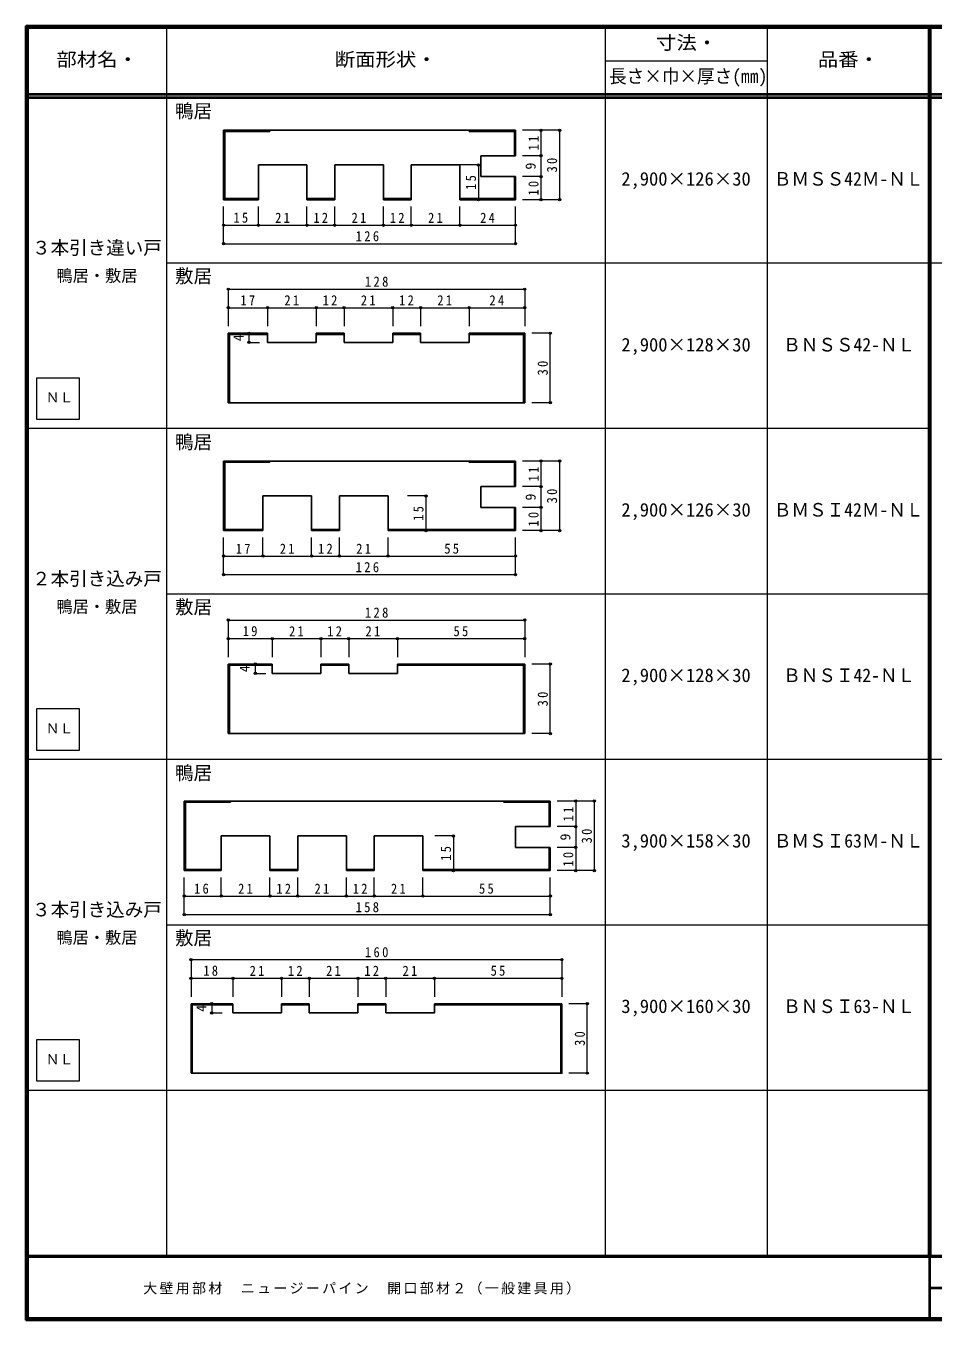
# Model space of a CAD drawing. Units: millimetres at full size, sheet at 1:2; some dimension numbers follow another scale. Extents: x -400 to 380, y -287 to 278.
# Drawn here: x -400 to -8, y -280 to 278 of the extents above; entities that cross this region are included whole.
import ezdxf
from ezdxf.enums import TextEntityAlignment as Align

# ---------------------------------------------------------------- set-up
doc = ezdxf.new("R2010")
doc.units = ezdxf.units.MM
doc.header["$LTSCALE"] = 2
doc.header["$PDMODE"] = 32
doc.header["$PDSIZE"] = 1
for name, color, linetype, lineweight in [('0-4', 3, 'Continuous', 25), ('0-A', 7, 'Continuous', 18), ('0-B', 7, 'Continuous', 9), ('F-1', 6, 'Continuous', 40)]:
    doc.layers.add(name, color=color, linetype=linetype, lineweight=lineweight)
doc.layers.add('F-A', color=7, linetype='Continuous')
doc.styles.add('ＭＳ ゴシック', font='')
doc.styles.get('ＭＳ ゴシック').set_extended_font_data('MS Gothic')

msp = doc.modelspace()

# ---------------------------------------------------------------- linework, layer by layer
at = {"layer": '0-4'}
for p, q in [((-314.667, 233.31), (-314.667, 203.31)), ((-314.667, 233.31), (-188.667, 233.31)), ((-314.667, 232.81), (-294.667, 232.81)), ((-314.167, 233.31), (-314.167, 203.31)), ((-294.667, 233.31), (-294.667, 232.81)), ((-189.167, 233.31), (-189.167, 222.31)), ((-188.667, 233.31), (-188.667, 222.31)), ((-299.667, 218.31), (-278.667, 218.31)), ((-299.667, 218.31), (-299.667, 203.31)), ((-278.667, 218.31), (-278.667, 203.31)), ((-266.667, 218.31), (-245.667, 218.31)), ((-266.667, 218.31), (-266.667, 203.31)), ((-245.667, 218.31), (-245.667, 203.31)), ((-233.667, 218.31), (-212.666, 218.31)), ((-233.667, 218.31), (-233.667, 203.31)), ((-212.667, 218.31), (-212.667, 203.31)), ((-188.667, 222.31), (-203.667, 222.31)), ((-203.667, 222.31), (-203.667, 213.31)), ((-188.667, 213.31), (-203.667, 213.31)), ((-189.167, 213.31), (-189.167, 203.31)), ((-188.667, 213.31), (-188.667, 203.31)), ((-314.667, 203.81), (-299.667, 203.81)), ((-314.667, 203.31), (-299.667, 203.31)), ((-278.667, 203.81), (-266.667, 203.81)), ((-278.667, 203.31), (-266.667, 203.31)), ((-245.667, 203.81), (-233.667, 203.81)), ((-245.667, 203.31), (-233.667, 203.31)), ((-188.667, 203.81), (-212.667, 203.81)), ((-188.667, 203.31), (-212.667, 203.31)), ((-312.667, 115.691), (-312.667, 145.691)), ((-312.667, 145.691), (-295.667, 145.691)), ((-312.167, 115.691), (-312.167, 145.691)), ((-295.667, 141.691), (-295.667, 145.691)), ((-274.667, 141.691), (-274.667, 145.691)), ((-262.667, 145.691), (-274.667, 145.691)), ((-262.667, 141.691), (-262.667, 145.691)), ((-241.667, 141.691), (-241.667, 145.691)), ((-229.667, 145.691), (-241.667, 145.691)), ((-229.667, 141.691), (-229.667, 145.691)), ((-184.667, 145.691), (-208.667, 145.691)), ((-185.167, 115.691), (-185.167, 145.691)), ((-184.667, 115.691), (-184.667, 145.691)), ((-312.667, 145.191), (-295.667, 145.191)), ((-295.667, 141.691), (-274.667, 141.691)), ((-262.667, 145.191), (-274.667, 145.191)), ((-262.667, 141.691), (-241.667, 141.691)), ((-229.667, 145.191), (-241.667, 145.191)), ((-184.667, 145.191), (-208.667, 145.191)), ((-312.667, 115.691), (-184.667, 115.691)), ((-314.667, 90.453), (-314.667, 60.453)), ((-314.667, 90.453), (-188.667, 90.453)), ((-314.667, 89.953), (-294.667, 89.953)), ((-314.167, 90.453), (-314.167, 60.453)), ((-294.667, 90.453), (-294.667, 89.953)), ((-189.167, 90.453), (-189.167, 79.453)), ((-188.667, 90.453), (-188.667, 79.453)), ((-188.667, 79.453), (-203.667, 79.453)), ((-203.667, 79.453), (-203.667, 70.453)), ((-297.667, 75.453), (-276.667, 75.453)), ((-297.667, 75.453), (-297.667, 60.453)), ((-276.667, 75.453), (-276.667, 60.453)), ((-264.667, 75.453), (-243.667, 75.453)), ((-264.667, 75.453), (-264.667, 60.453)), ((-243.667, 75.453), (-243.667, 60.453)), ((-188.667, 70.453), (-203.667, 70.453)), ((-189.167, 70.453), (-189.167, 60.453)), ((-188.667, 70.453), (-188.667, 60.453)), ((-314.667, 60.953), (-297.667, 60.953)), ((-314.667, 60.453), (-297.667, 60.453)), ((-276.667, 60.953), (-264.667, 60.953)), ((-276.667, 60.453), (-264.667, 60.453)), ((-243.667, 60.953), (-188.667, 60.953)), ((-243.667, 60.453), (-188.667, 60.453)), ((-312.667, -27.167), (-312.667, 2.833)), ((-312.667, 2.833), (-293.667, 2.833)), ((-312.667, 2.333), (-293.667, 2.333)), ((-312.167, -27.167), (-312.167, 2.833)), ((-293.667, -1.167), (-293.667, 2.833)), ((-272.667, -1.167), (-272.667, 2.833)), ((-260.667, 2.833), (-272.667, 2.833)), ((-260.667, 2.333), (-272.667, 2.333)), ((-260.667, -1.167), (-260.667, 2.833)), ((-184.667, 2.833), (-239.667, 2.833)), ((-184.667, 2.333), (-239.667, 2.333)), ((-185.167, -27.167), (-185.167, 2.833)), ((-184.667, -27.167), (-184.667, 2.833)), ((-293.667, -1.167), (-272.667, -1.167)), ((-312.667, -27.167), (-184.667, -27.167)), ((-331.667, -56.31), (-331.667, -86.31)), ((-331.667, -56.31), (-173.667, -56.31)), ((-331.667, -56.81), (-311.667, -56.81)), ((-331.167, -56.31), (-331.167, -86.31)), ((-311.667, -56.31), (-311.667, -56.81)), ((-174.167, -56.31), (-174.167, -67.31)), ((-173.667, -56.31), (-173.667, -67.31)), ((-315.667, -71.31), (-294.667, -71.31)), ((-315.667, -71.31), (-315.667, -86.31)), ((-294.667, -71.31), (-294.667, -86.31)), ((-282.667, -71.31), (-261.667, -71.31)), ((-282.667, -71.31), (-282.667, -86.31)), ((-261.667, -71.31), (-261.667, -86.31)), ((-249.667, -71.31), (-228.666, -71.31)), ((-249.667, -71.31), (-249.667, -86.31)), ((-228.667, -71.31), (-228.667, -86.31)), ((-173.667, -67.31), (-188.667, -67.31)), ((-188.667, -67.31), (-188.667, -76.31)), ((-173.667, -76.31), (-188.667, -76.31)), ((-174.167, -76.31), (-174.167, -86.31)), ((-173.667, -76.31), (-173.667, -86.31)), ((-331.667, -85.81), (-315.667, -85.81)), ((-331.667, -86.31), (-315.667, -86.31)), ((-294.667, -85.81), (-282.667, -85.81)), ((-294.667, -86.31), (-282.667, -86.31)), ((-261.667, -85.81), (-249.667, -85.81)), ((-261.667, -86.31), (-249.667, -86.31)), ((-173.667, -85.81), (-228.667, -85.81)), ((-173.667, -86.31), (-228.667, -86.31)), ((-328.667, -173.738), (-328.667, -143.738)), ((-328.667, -143.738), (-310.667, -143.738)), ((-328.667, -144.238), (-310.667, -144.238)), ((-328.167, -173.738), (-328.167, -143.738)), ((-310.667, -147.738), (-310.667, -143.738)), ((-289.667, -147.738), (-289.667, -143.738)), ((-277.667, -143.738), (-289.667, -143.738)), ((-277.667, -144.238), (-289.667, -144.238)), ((-277.667, -147.738), (-277.667, -143.738)), ((-256.667, -147.738), (-256.667, -143.738)), ((-244.667, -143.738), (-256.667, -143.738)), ((-244.667, -144.238), (-256.667, -144.238)), ((-244.667, -147.738), (-244.667, -143.738)), ((-168.667, -143.738), (-223.667, -143.738)), ((-168.667, -144.238), (-223.667, -144.238)), ((-169.167, -173.738), (-169.167, -143.738)), ((-310.667, -147.738), (-289.667, -147.738)), ((-277.667, -147.738), (-256.667, -147.738))]:
    msp.add_line(p, q, dxfattribs=at)
for points in [[(-208.667, 233.31), (-208.667, 232.81), (-188.667, 232.81)], [(-229.667, 141.691), (-208.667, 141.691), (-208.667, 145.691)], [(-208.667, 90.453), (-208.667, 89.953), (-188.667, 89.953)], [(-260.667, -1.167), (-239.667, -1.167), (-239.667, 2.833)], [(-193.667, -56.31), (-193.667, -56.81), (-173.667, -56.81)], [(-328.667, -173.738), (-168.667, -173.738), (-168.667, -143.738)], [(-244.667, -147.738), (-223.667, -147.738), (-223.667, -143.738)]]:
    msp.add_lwpolyline(points, dxfattribs=at)
at = {"layer": '0-A'}
for p, q in [((-395.214, 108.473), (-395.214, 126.473)), ((-395.214, 126.473), (-376.964, 126.473)), ((-395.214, -34.384), (-395.214, -16.384)), ((-395.214, -16.384), (-376.964, -16.384)), ((-395.214, -177.242), (-395.214, -159.242)), ((-395.214, -159.242), (-376.964, -159.242))]:
    msp.add_line(p, q, dxfattribs=at)
for points in [[(-376.964, 126.473), (-376.964, 108.473), (-395.214, 108.473)], [(-376.964, -16.384), (-376.964, -34.384), (-395.214, -34.384)], [(-376.964, -159.242), (-376.964, -177.242), (-395.214, -177.242)]]:
    msp.add_lwpolyline(points, dxfattribs=at)
at = {"layer": '0-B', "color": 4}
for p, q in [((-169.667, 233.31), (-185.667, 233.31)), ((-177.667, 233.31), (-177.667, 203.31)), ((-169.667, 233.31), (-169.667, 203.31)), ((-204.69, 218.31), (-212.666, 218.31)), ((-204.69, 218.31), (-204.69, 203.31)), ((-177.667, 222.31), (-185.667, 222.31)), ((-177.667, 213.31), (-185.667, 213.31)), ((-204.69, 203.31), (-212.666, 203.31)), ((-169.667, 203.31), (-185.667, 203.31)), ((-314.667, 184.31), (-314.667, 200.31)), ((-299.667, 192.31), (-299.667, 200.31)), ((-278.667, 192.31), (-278.667, 200.31)), ((-266.667, 192.31), (-266.667, 200.31)), ((-245.667, 192.31), (-245.667, 200.31)), ((-233.667, 192.31), (-233.667, 200.31)), ((-212.667, 192.31), (-212.667, 200.31)), ((-188.667, 184.31), (-188.667, 200.31)), ((-314.667, 192.31), (-188.667, 192.31)), ((-314.667, 184.31), (-188.667, 184.31)), ((-312.667, 164.691), (-312.667, 148.691)), ((-312.667, 164.691), (-184.667, 164.691)), ((-184.667, 164.691), (-184.667, 148.691)), ((-312.667, 156.691), (-184.667, 156.691)), ((-295.667, 156.691), (-295.667, 148.691)), ((-274.667, 156.691), (-274.667, 148.691)), ((-262.667, 156.691), (-262.667, 148.691)), ((-241.667, 156.691), (-241.667, 148.691)), ((-229.667, 156.691), (-229.667, 148.691)), ((-208.667, 156.691), (-208.667, 148.691)), ((-303.752, 145.691), (-303.752, 141.691)), ((-303.752, 145.691), (-299.217, 145.691)), ((-173.667, 145.691), (-181.667, 145.691)), ((-173.667, 115.691), (-173.667, 145.691)), ((-303.752, 141.691), (-299.217, 141.691)), ((-173.667, 115.691), (-181.667, 115.691)), ((-169.667, 90.453), (-185.667, 90.453)), ((-177.667, 90.453), (-177.667, 60.453)), ((-169.667, 90.453), (-169.667, 60.453)), ((-177.667, 79.453), (-185.667, 79.453)), ((-227.329, 75.453), (-235.306, 75.453)), ((-227.329, 75.453), (-227.329, 60.453)), ((-177.667, 70.453), (-185.667, 70.453)), ((-314.667, 41.453), (-314.667, 57.453)), ((-297.667, 49.453), (-297.667, 57.453)), ((-276.667, 49.453), (-276.667, 57.453)), ((-264.667, 49.453), (-264.667, 57.453)), ((-243.667, 49.453), (-243.667, 57.453)), ((-227.329, 60.453), (-235.306, 60.453)), ((-188.667, 41.453), (-188.667, 57.453)), ((-169.667, 60.453), (-185.667, 60.453)), ((-314.667, 49.453), (-188.667, 49.453)), ((-314.667, 41.453), (-188.667, 41.453)), ((-312.667, 21.833), (-312.667, 5.833)), ((-312.667, 21.833), (-184.667, 21.833)), ((-184.667, 21.833), (-184.667, 5.833)), ((-312.667, 13.833), (-184.667, 13.833)), ((-293.667, 13.833), (-293.667, 5.833)), ((-272.667, 13.833), (-272.667, 5.833)), ((-260.667, 13.833), (-260.667, 5.833)), ((-239.667, 13.833), (-239.667, 5.833)), ((-301.03, 2.833), (-301.03, -1.167)), ((-301.03, 2.833), (-296.496, 2.833)), ((-173.667, 2.833), (-181.667, 2.833)), ((-173.667, -27.167), (-173.667, 2.833)), ((-301.03, -1.167), (-296.496, -1.167)), ((-173.667, -27.167), (-181.667, -27.167)), ((-154.667, -56.31), (-170.667, -56.31)), ((-162.667, -56.31), (-162.667, -86.31)), ((-154.667, -56.31), (-154.667, -86.31)), ((-215.458, -71.31), (-223.434, -71.31)), ((-215.458, -71.31), (-215.458, -86.31)), ((-162.667, -67.31), (-170.667, -67.31)), ((-162.667, -76.31), (-170.667, -76.31)), ((-331.667, -105.31), (-331.667, -89.31)), ((-315.667, -97.31), (-315.667, -89.31)), ((-294.667, -97.31), (-294.667, -89.31)), ((-282.667, -97.31), (-282.667, -89.31)), ((-261.667, -97.31), (-261.667, -89.31)), ((-249.667, -97.31), (-249.667, -89.31)), ((-228.667, -97.31), (-228.667, -89.31)), ((-215.458, -86.31), (-223.434, -86.31)), ((-173.667, -105.31), (-173.667, -89.31)), ((-154.667, -86.31), (-170.667, -86.31)), ((-331.667, -97.31), (-173.667, -97.31)), ((-331.667, -105.31), (-173.667, -105.31)), ((-328.667, -124.738), (-328.667, -140.738)), ((-328.667, -124.738), (-168.667, -124.738)), ((-168.667, -124.738), (-168.667, -140.738)), ((-328.667, -132.738), (-168.667, -132.738)), ((-310.667, -132.738), (-310.667, -140.738)), ((-289.667, -132.738), (-289.667, -140.738)), ((-277.667, -132.738), (-277.667, -140.738)), ((-256.667, -132.738), (-256.667, -140.738)), ((-244.667, -132.738), (-244.667, -140.738)), ((-223.667, -132.738), (-223.667, -140.738)), ((-319.752, -143.738), (-319.752, -147.738)), ((-319.752, -143.738), (-315.217, -143.738)), ((-157.667, -143.738), (-165.667, -143.738)), ((-157.667, -173.738), (-157.667, -143.738)), ((-319.752, -147.738), (-315.217, -147.738)), ((-157.667, -173.738), (-165.667, -173.738))]:
    msp.add_line(p, q, dxfattribs=at)
at = {"layer": '0-B'}
for p in [(-177.667, 233.31), (-169.667, 233.31), (-204.69, 218.31), (-177.667, 222.31), (-177.667, 213.31), (-204.69, 203.31), (-177.667, 203.31), (-169.667, 203.31), (-314.667, 192.31), (-299.667, 192.31), (-278.667, 192.31), (-266.667, 192.31), (-245.667, 192.31), (-233.667, 192.31), (-212.667, 192.31), (-188.667, 192.31), (-314.667, 184.31), (-188.667, 184.31), (-312.667, 164.691), (-184.667, 164.691), (-312.667, 156.691), (-295.667, 156.691), (-274.667, 156.691), (-262.667, 156.691), (-241.667, 156.691), (-229.667, 156.691), (-208.667, 156.691), (-184.667, 156.691), (-303.752, 145.691), (-173.667, 145.691), (-303.752, 141.691), (-173.667, 115.691), (-177.667, 90.453), (-169.667, 90.453), (-177.667, 79.453), (-227.329, 75.453), (-177.667, 70.453), (-227.329, 60.453), (-177.667, 60.453), (-169.667, 60.453), (-314.667, 49.453), (-297.667, 49.453), (-276.667, 49.453), (-264.667, 49.453), (-243.667, 49.453), (-188.667, 49.453), (-314.667, 41.453), (-188.667, 41.453), (-312.667, 21.833), (-184.667, 21.833), (-312.667, 13.833), (-293.667, 13.833), (-272.667, 13.833), (-260.667, 13.833), (-239.667, 13.833), (-184.667, 13.833), (-301.03, 2.833), (-173.667, 2.833), (-301.03, -1.167), (-173.667, -27.167), (-162.667, -56.31), (-154.667, -56.31), (-162.667, -67.31), (-215.458, -71.31), (-162.667, -76.31), (-215.458, -86.31), (-162.667, -86.31), (-154.667, -86.31), (-331.667, -97.31), (-315.667, -97.31), (-294.667, -97.31), (-282.667, -97.31), (-261.667, -97.31), (-249.667, -97.31), (-228.667, -97.31), (-173.667, -97.31), (-331.667, -105.31), (-173.667, -105.31), (-328.667, -124.738), (-168.667, -124.738), (-328.667, -132.738), (-310.667, -132.738), (-289.667, -132.738), (-277.667, -132.738), (-256.667, -132.738), (-244.667, -132.738), (-223.667, -132.738), (-168.667, -132.738), (-319.752, -143.738), (-157.667, -143.738), (-319.752, -147.738), (-157.667, -173.738)]:
    msp.add_point(p, dxfattribs=at)
at = {"layer": 'F-1'}
for p, q in [((-400, 278.333), (-400, -280.333)), ((-400, 278), (380, 278)), ((-400, 277.667), (380, 277.667)), ((-399.667, 278.333), (-399.667, -280.333)), ((-399.333, 278.333), (-399.333, -280.333)), ((-10.333, 278.337), (-10.333, -253)), ((-10, 278.333), (-10, -253)), ((-9.667, 278.337), (-9.667, -253)), ((380, 248.667), (-400, 248.667)), ((380, 247.333), (-400, 247.333)), ((380, -252.667), (-400, -252.667)), ((380, -253), (-400, -253)), ((-10, -253), (-10, -279.667)), ((-10, -266.333), (379.333, -266.334)), ((380, -279.667), (-400, -279.667)), ((380, -280), (-400, -280)), ((380, -280.333), (-400, -280.333))]:
    msp.add_line(p, q, dxfattribs=at)
at = {"layer": 'F-1', "color": 7, "lineweight": 18}
for p, q in [((-339.333, 278.333), (-339.333, -252.667)), ((-150, 278.333), (-150, -253)), ((-80, 278.333), (-80, -253)), ((-80, 263.167), (-150, 263.167)), ((-9.667, 175.905), (-339.333, 175.905)), ((380, 175.905), (-9.667, 175.905)), ((-9.667, 104.476), (-400, 104.476)), ((-9.667, 33.048), (-339.333, 33.048)), ((380, -38.381), (-400, -38.381)), ((-9.667, -109.81), (-339.333, -109.81)), ((-9.667, -181.238), (-399.333, -181.238))]:
    msp.add_line(p, q, dxfattribs=at)
at = {"layer": 'F-1'}
msp.add_lwpolyline([(-400, 278.333), (380, 278.333), (380, -280.333)], dxfattribs=at)

# ---------------------------------------------------------------- texts
at = {"layer": '0-A', "style": 'ＭＳ ゴシック'}
for s, height, p in [('鴨居', 5.865, (-335.638, 236.897)), ('2,900×126×30', 5.865, (-143, 207.619)), ('３本引き違い戸', 5.865, (-397.333, 177.905)), ('鴨居・敷居', 5.132, (-386.833, 166.405)), ('敷居', 5.865, (-335.638, 165.66)), ('2,900×128×30', 5.865, (-143, 136.024)), ('ＮＬ', 4.399, (-391.464, 114.473)), ('鴨居', 5.865, (-335.638, 94.04)), ('2,900×126×30', 5.865, (-143, 64.762)), ('２本引き込み戸', 5.865, (-397.333, 35.048)), ('鴨居・敷居', 5.132, (-386.833, 23.548)), ('敷居', 5.865, (-335.638, 22.803)), ('2,900×128×30', 5.865, (-143, -6.667)), ('ＮＬ', 4.399, (-391.464, -28.384)), ('鴨居', 5.865, (-335.638, -48.817)), ('3,900×158×30', 5.865, (-143, -78.095)), ('３本引き込み戸', 5.865, (-397.333, -107.81)), ('敷居', 5.865, (-335.638, -120.054)), ('鴨居・敷居', 5.132, (-386.833, -119.31)), ('3,900×160×30', 5.865, (-143, -149.524)), ('ＮＬ', 4.399, (-391.464, -171.242))]:
    msp.add_text(s, height=height, dxfattribs=at).set_placement(p, align=Align.BOTTOM_LEFT)
at = {"layer": '0-A', "style": 'ＭＳ ゴシック', "width": 0.95}
for s, p in [('ＢＭＳＳ42Ｍ-ＮＬ', (-77.167, 207.619)), ('ＢＮＳＳ42-ＮＬ', (-73.167, 136.024)), ('ＢＭＳＩ42Ｍ-ＮＬ', (-77.167, 64.762)), ('ＢＮＳＩ42-ＮＬ', (-73.167, -6.667)), ('ＢＭＳＩ63Ｍ-ＮＬ', (-77.167, -78.095)), ('ＢＮＳＩ63-ＮＬ', (-73.167, -149.524))]:
    msp.add_text(s, height=5.865, dxfattribs=at).set_placement(p, align=Align.BOTTOM_LEFT)
at = {"layer": '0-B', "style": 'ＭＳ ゴシック'}
for s, p in [('9', (-178.667, 216.31)), ('4', (-304.752, 142.191)), ('9', (-178.667, 73.453)), ('4', (-302.03, -0.667)), ('9', (-163.667, -73.31)), ('4', (-320.752, -147.238))]:
    msp.add_text(s, height=4.399, rotation=90, dxfattribs=at).set_placement(p, align=Align.BOTTOM_LEFT)
at = {"layer": '0-B', "char_height": 4.399, "attachment_point": 7, "rotation": 90, "style": 'ＭＳ ゴシック'}
for s, insert in [('\\T1.36;\\W0.9;11', (-178.667, 224.56)), ('\\T1.36;\\W0.9;30', (-170.667, 215.06)), ('\\T1.36;\\W0.9;15', (-205.69, 207.56)), ('\\T1.36;\\W0.9;10', (-178.667, 205.06)), ('\\T1.36;\\W0.9;30', (-174.667, 127.441)), ('\\T1.36;\\W0.9;11', (-178.667, 81.703)), ('\\T1.36;\\W0.9;30', (-170.667, 72.203)), ('\\T1.36;\\W0.9;15', (-228.329, 64.703)), ('\\T1.36;\\W0.9;10', (-178.667, 62.203)), ('\\T1.36;\\W0.9;30', (-174.667, -15.417)), ('\\T1.36;\\W0.9;11', (-163.667, -65.06)), ('\\T1.36;\\W0.9;30', (-155.667, -74.56)), ('\\T1.36;\\W0.9;15', (-216.458, -82.06)), ('\\T1.36;\\W0.9;10', (-163.667, -84.56)), ('\\T1.36;\\W0.9;30', (-158.667, -161.988))]:
    msp.add_mtext(s, dxfattribs=dict(at, insert=insert))
at = {"layer": '0-B', "char_height": 4.399, "attachment_point": 7, "style": 'ＭＳ ゴシック'}
for s, insert in [('\\T1.36;\\W0.9;15', (-310.417, 193.31)), ('\\T1.36;\\W0.9;21', (-292.417, 193.31)), ('\\T1.36;\\W0.9;12', (-275.917, 193.31)), ('\\T1.36;\\W0.9;21', (-259.417, 193.31)), ('\\T1.36;\\W0.9;12', (-242.917, 193.31)), ('\\T1.36;\\W0.9;21', (-226.417, 193.31)), ('\\T1.36;\\W0.9;24', (-203.917, 193.31)), ('\\T1.38;\\W0.9;126', (-257.667, 185.31)), ('\\T1.38;\\W0.9;128', (-253.667, 165.691)), ('\\T1.36;\\W0.9;21', (-288.417, 157.691)), ('\\T1.36;\\W0.9;12', (-271.917, 157.691)), ('\\T1.36;\\W0.9;21', (-255.417, 157.691)), ('\\T1.36;\\W0.9;12', (-238.917, 157.691)), ('\\T1.36;\\W0.9;21', (-222.417, 157.691)), ('\\T1.36;\\W0.9;24', (-199.917, 157.691)), ('\\T1.36;\\W0.9;17', (-307.417, 157.691)), ('\\T1.36;\\W0.9;17', (-309.417, 50.453)), ('\\T1.36;\\W0.9;21', (-290.417, 50.453)), ('\\T1.36;\\W0.9;12', (-273.917, 50.453)), ('\\T1.36;\\W0.9;21', (-257.417, 50.453)), ('\\T1.36;\\W0.9;55', (-219.417, 50.453)), ('\\T1.38;\\W0.9;126', (-257.667, 42.453)), ('\\T1.38;\\W0.9;128', (-253.667, 22.833)), ('\\T1.36;\\W0.9;19', (-306.417, 14.833)), ('\\T1.36;\\W0.9;21', (-286.417, 14.833)), ('\\T1.36;\\W0.9;12', (-269.917, 14.833)), ('\\T1.36;\\W0.9;21', (-253.417, 14.833)), ('\\T1.36;\\W0.9;55', (-215.417, 14.833)), ('\\T1.36;\\W0.9;16', (-327.417, -96.31)), ('\\T1.36;\\W0.9;21', (-308.417, -96.31)), ('\\T1.36;\\W0.9;12', (-291.917, -96.31)), ('\\T1.36;\\W0.9;21', (-275.417, -96.31)), ('\\T1.36;\\W0.9;12', (-258.917, -96.31)), ('\\T1.36;\\W0.9;21', (-242.417, -96.31)), ('\\T1.36;\\W0.9;55', (-204.417, -96.31)), ('\\T1.37;\\W0.9;158', (-257.667, -104.31)), ('\\T1.38;\\W0.9;160', (-253.667, -123.738)), ('\\T1.36;\\W0.9;18', (-323.417, -131.738)), ('\\T1.36;\\W0.9;21', (-303.417, -131.738)), ('\\T1.36;\\W0.9;12', (-286.917, -131.738)), ('\\T1.36;\\W0.9;21', (-270.417, -131.738)), ('\\T1.36;\\W0.9;12', (-253.917, -131.738)), ('\\T1.36;\\W0.9;21', (-237.417, -131.738)), ('\\T1.36;\\W0.9;55', (-199.417, -131.738))]:
    msp.add_mtext(s, dxfattribs=dict(at, insert=insert))
at = {"layer": 'F-1', "color": 7, "style": 'ＭＳ ゴシック', "width": 0.95}
msp.add_text('長さ×巾×厚さ(㎜)', height=5.865, dxfattribs=at).set_placement((-148.3, 251.917), align=Align.BOTTOM_LEFT)
at = {"layer": 'F-A', "style": 'ＭＳ ゴシック', "width": 1.1}
for s, p in [('寸法・', (-128, 266.417)), ('部材名・', (-386.833, 259.167)), ('断面形状・', (-266.667, 259.167)), ('品番・', (-58.167, 259.167))]:
    msp.add_text(s, height=5.865, dxfattribs=at).set_placement(p, align=Align.BOTTOM_LEFT)
at = {"layer": 'F-A', "insert": (-349.333, -269.333), "char_height": 4.399, "attachment_point": 7, "style": 'ＭＳ ゴシック'}
msp.add_mtext('\\T1.17;大壁用部材\u3000ニュージーパイン\u3000開口部材２（一般建具用）', dxfattribs=at)

doc.saveas('drawing.dxf')
